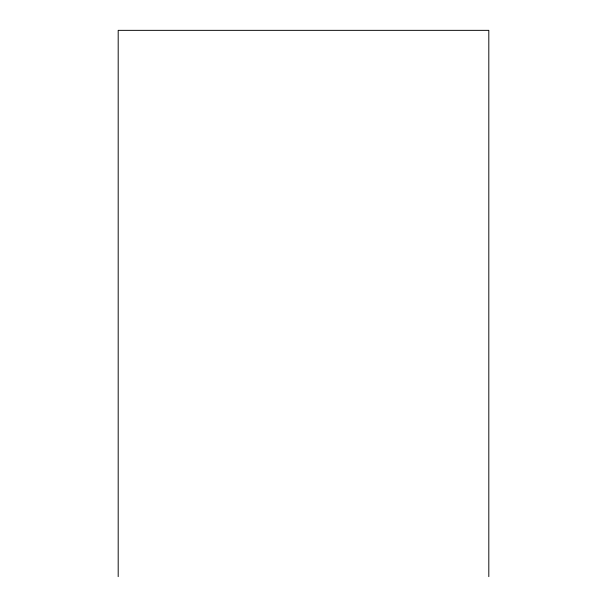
<?xml version="1.0" encoding="UTF-8"?>
<svg xmlns="http://www.w3.org/2000/svg" width="607" height="607" viewBox="0 0 607 607"><rect width="100%" height="100%" fill="white"/><g stroke="black" fill="none" stroke-linecap="round" stroke-linejoin="round"><path stroke-width="0.91" d="M488.81 576.65L488.81 30.35L118.19 30.35L118.19 576.65"/></g></svg>
